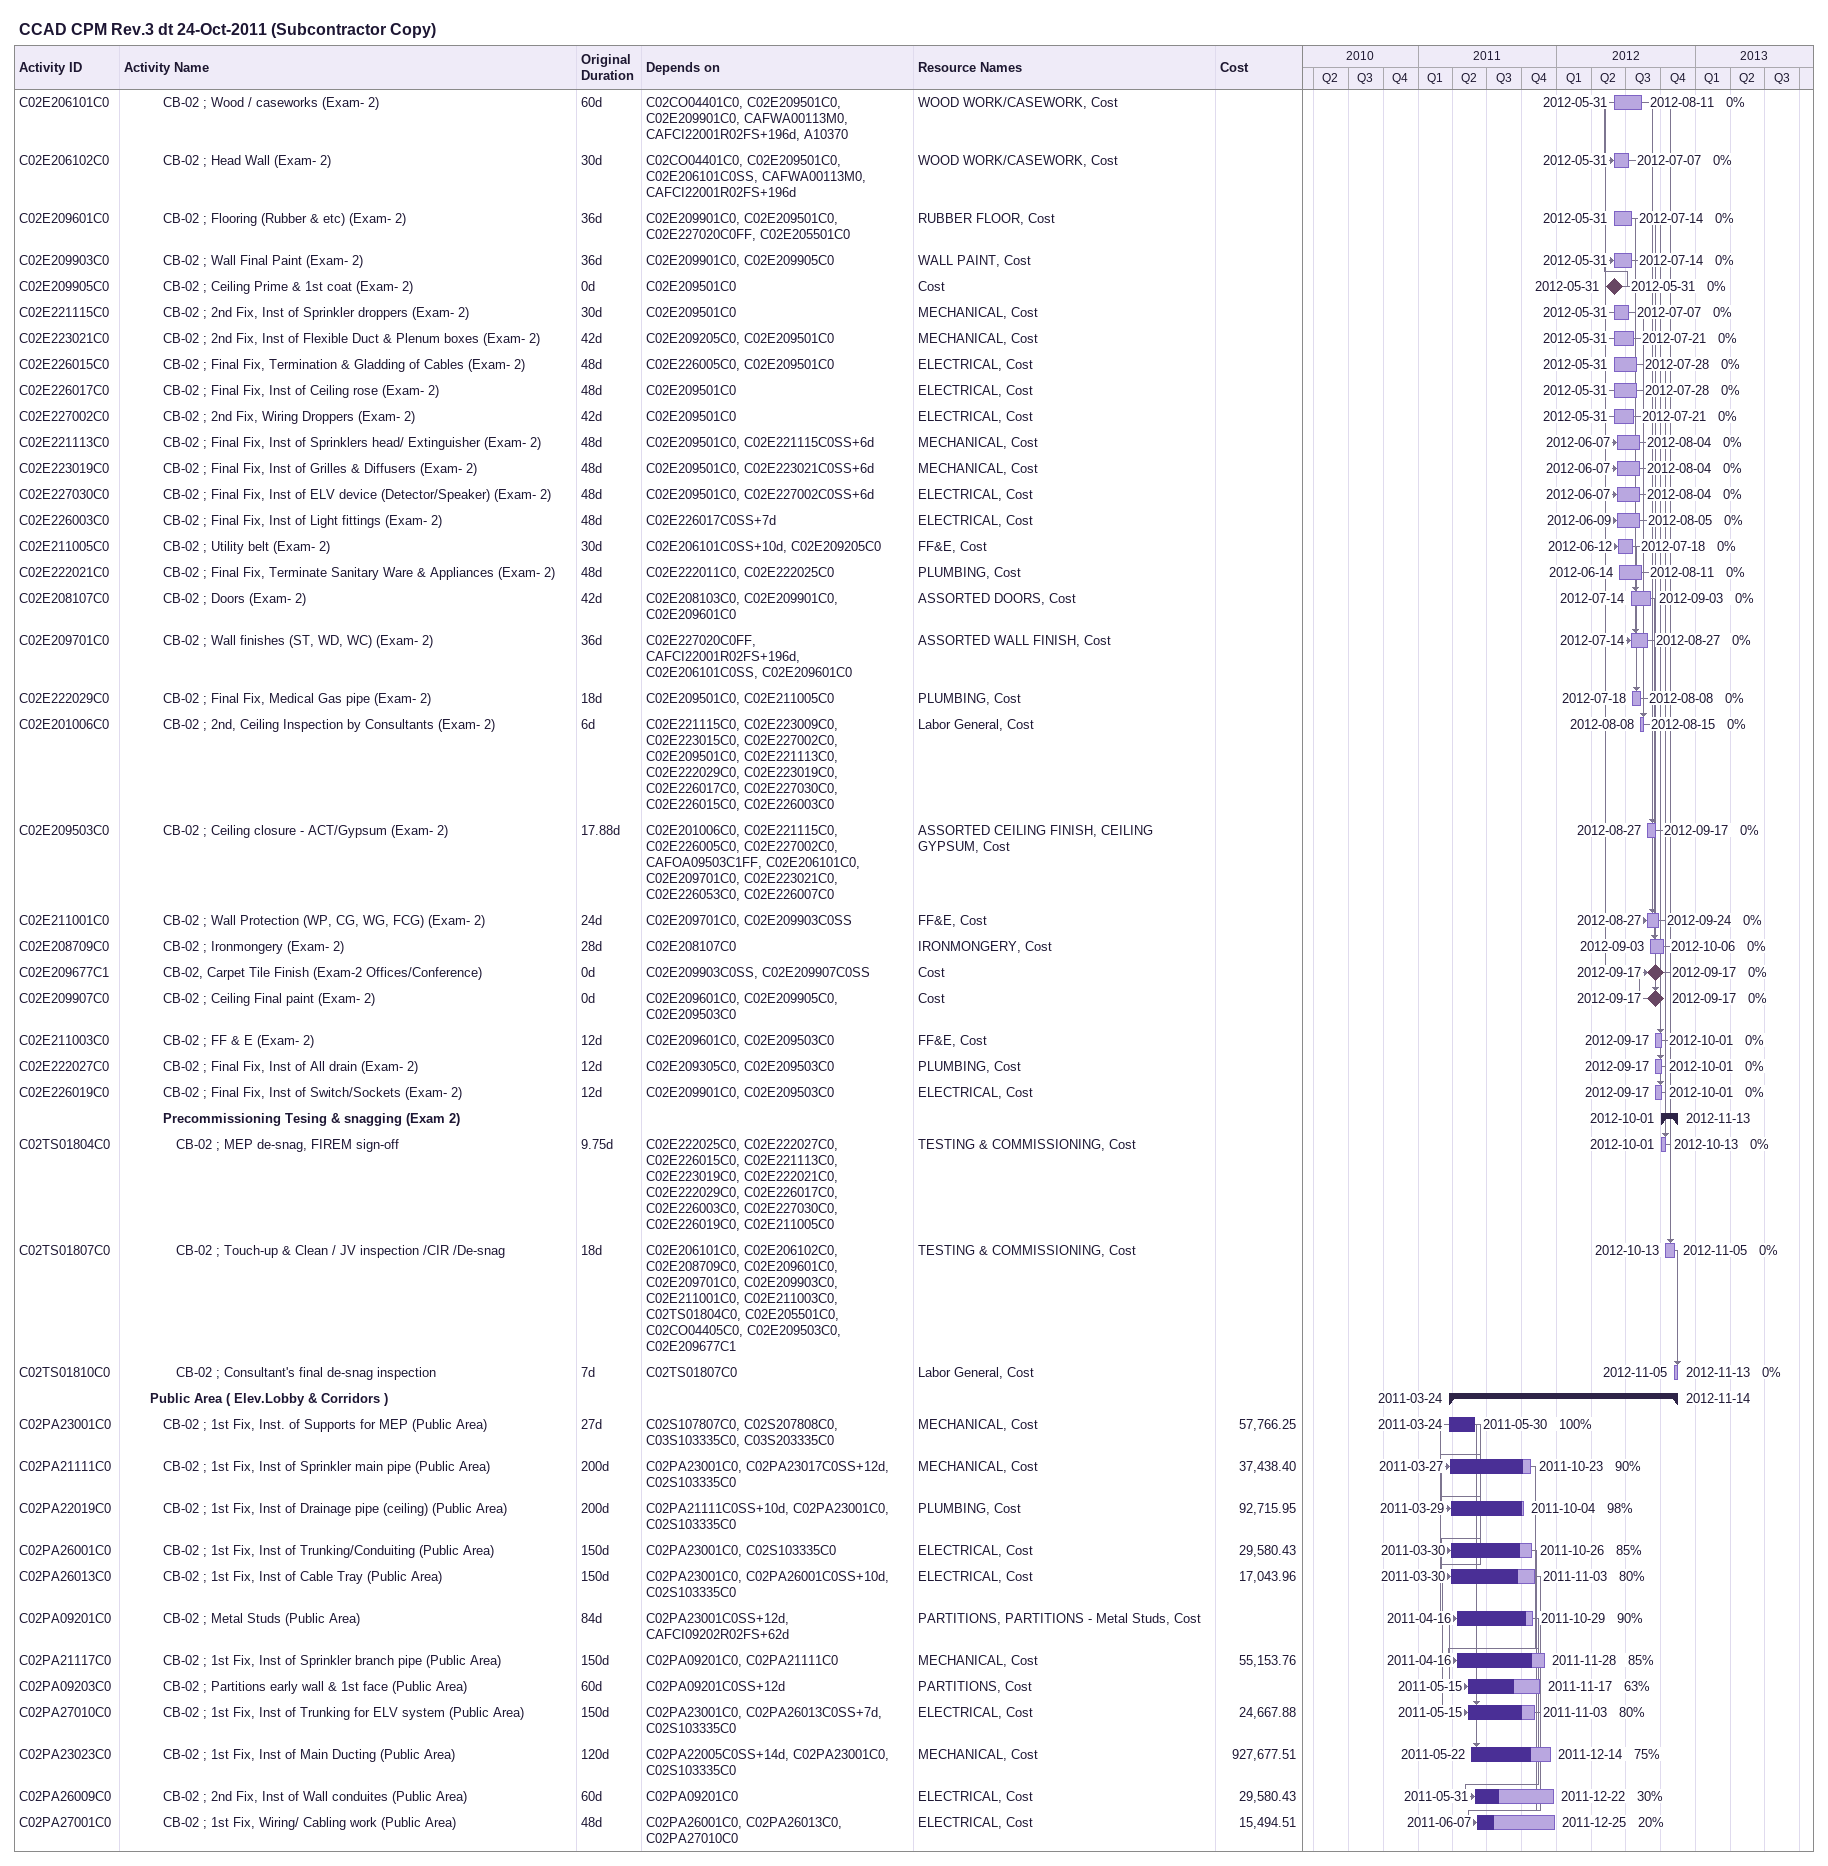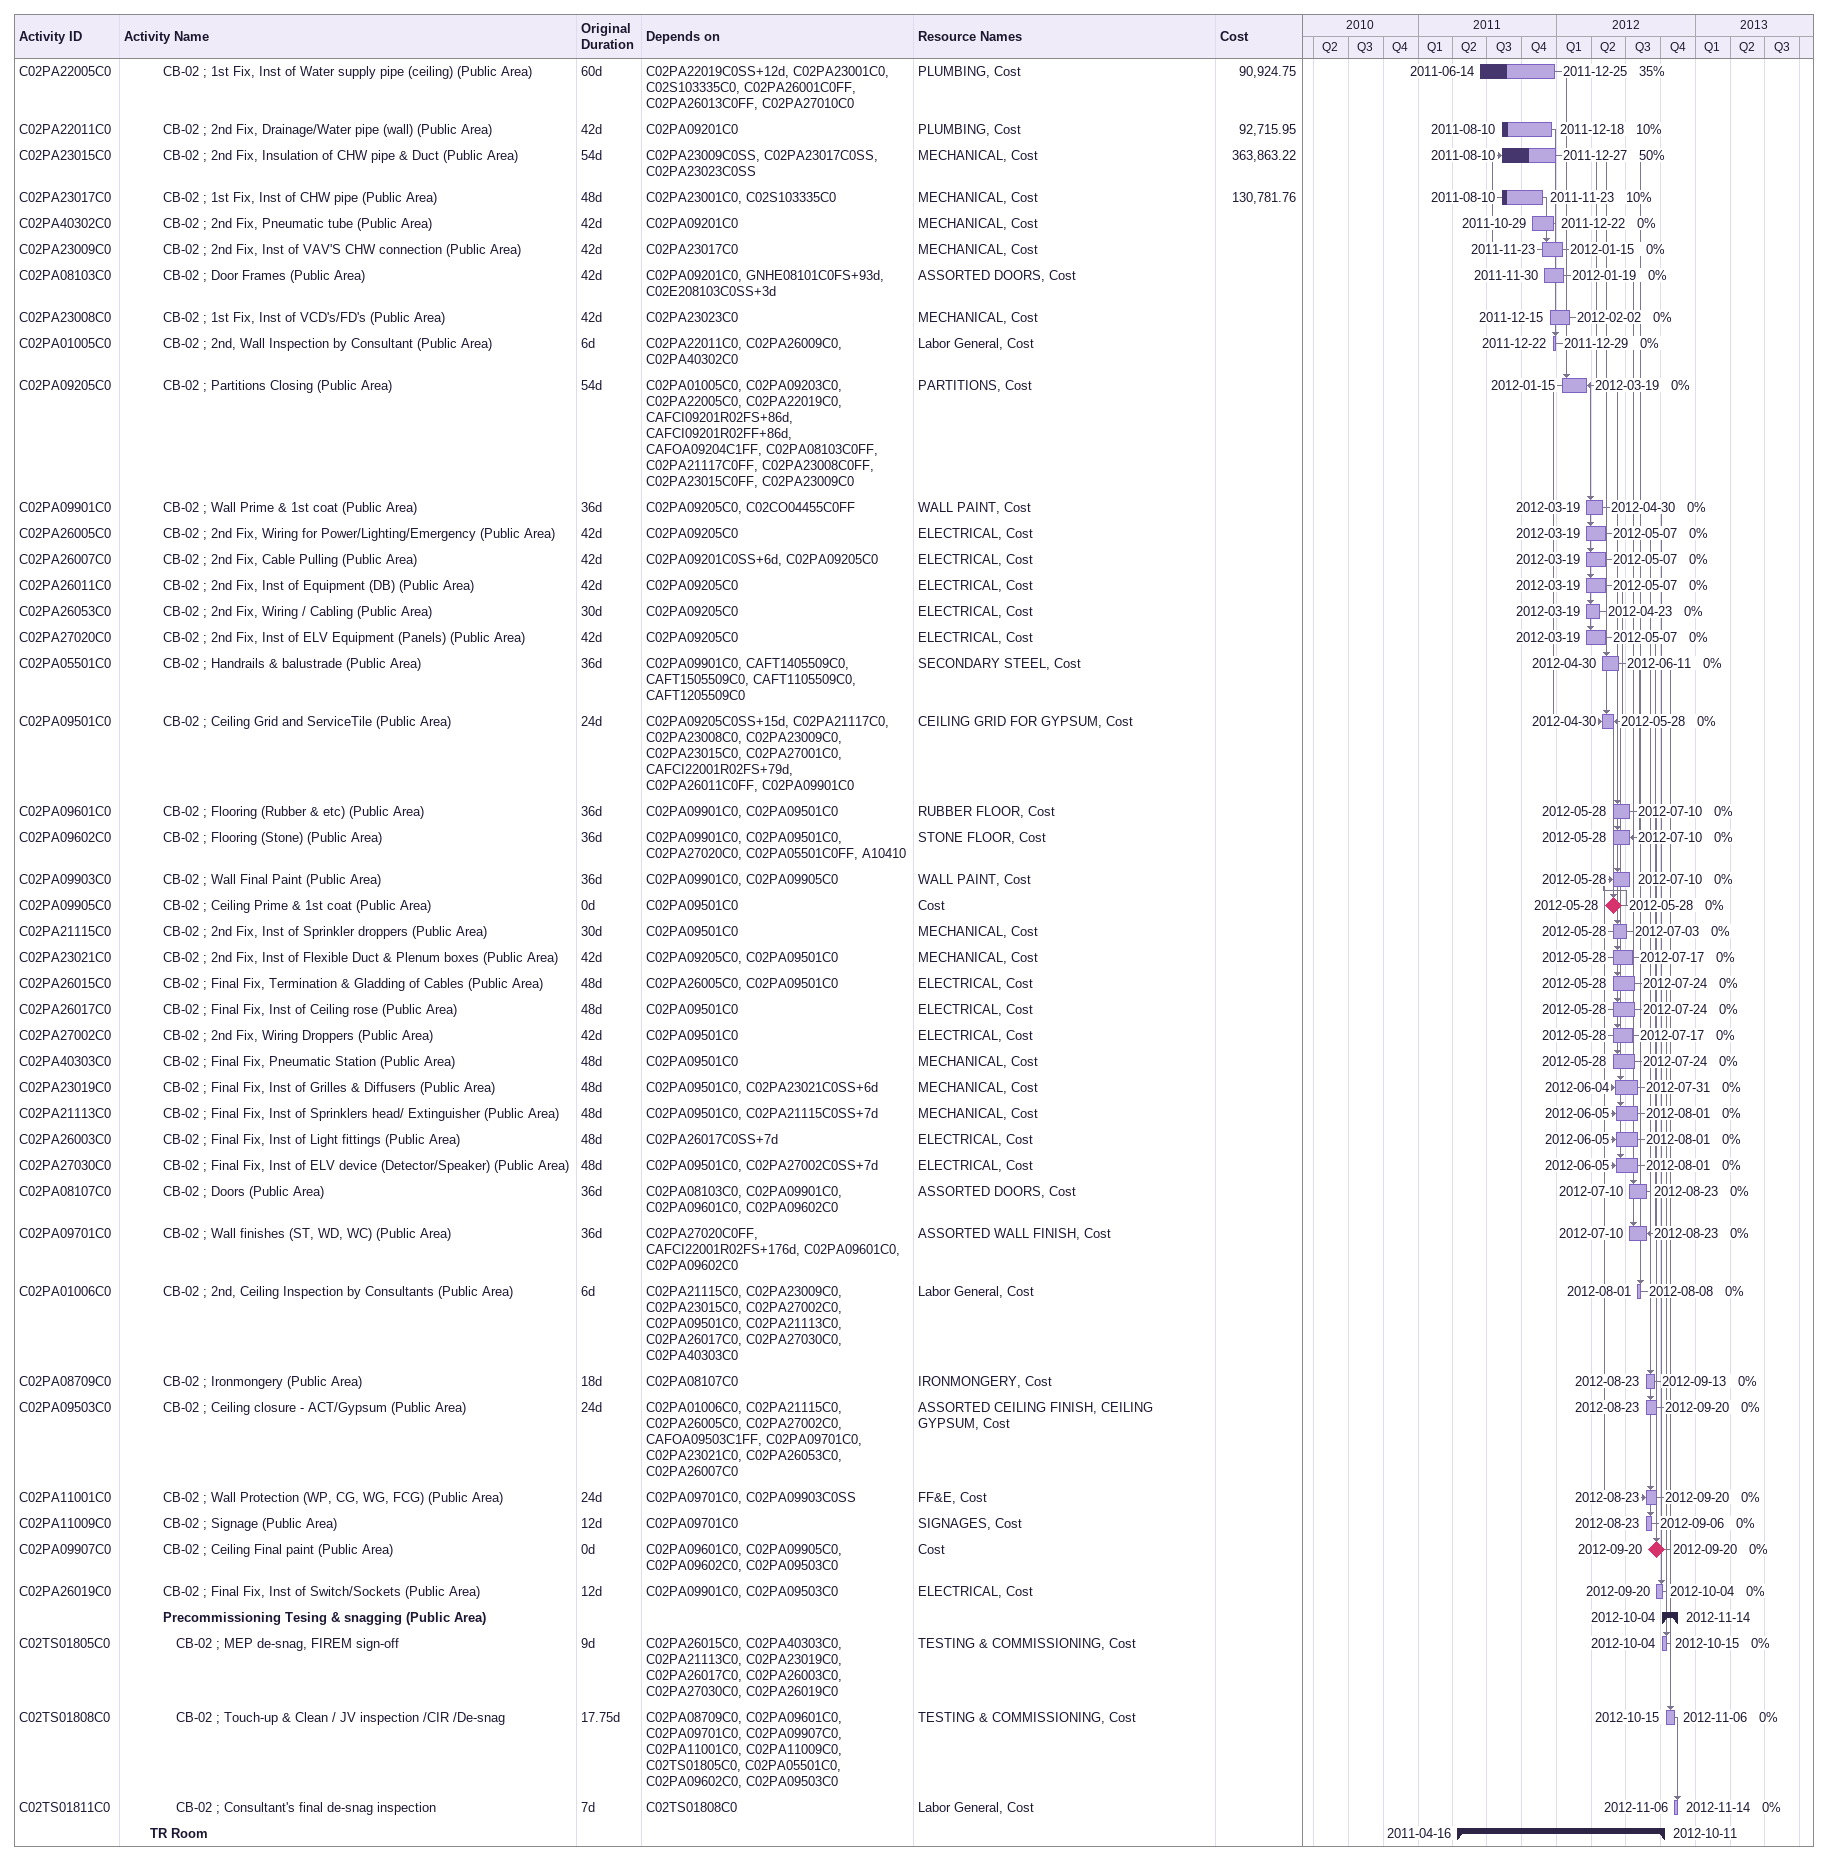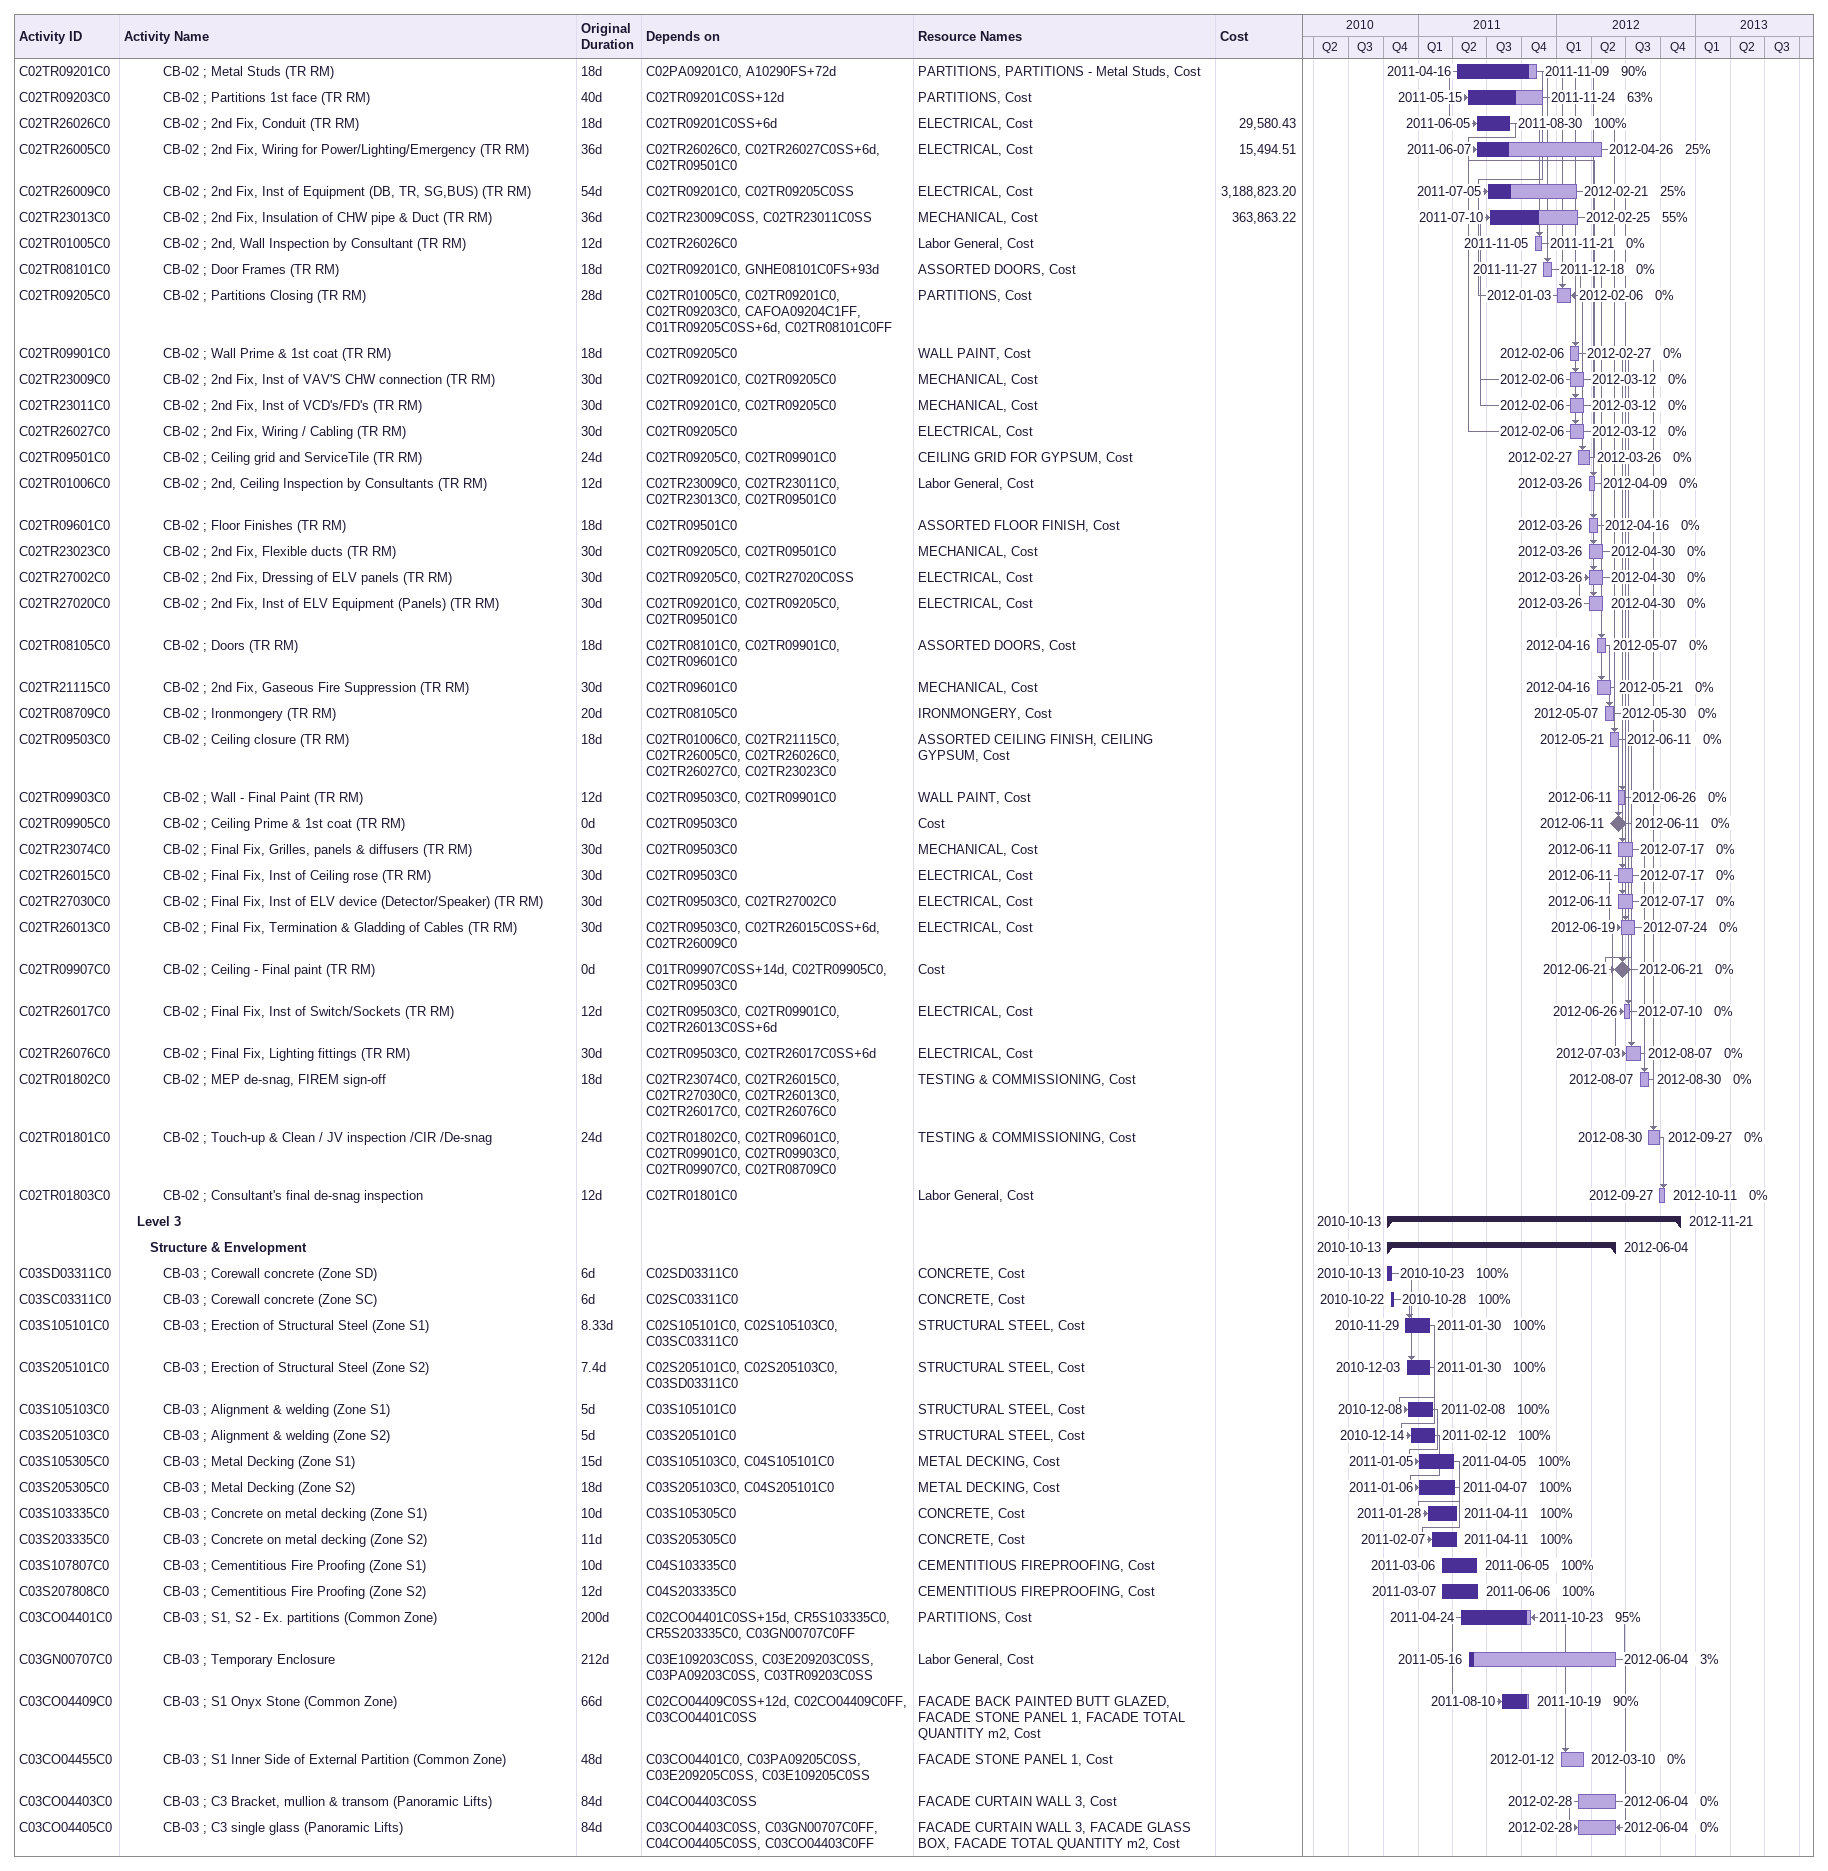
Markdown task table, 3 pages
CCAD CPM Rev.3 dt 24-Oct-2011 (Subcontractor Copy)

| ID | Level | Task | Original duration | Start | Finish | Predecessors | Resources | % complete | Cost |
|---|---|---|---|---|---|---|---|---|---|
| C02E206101C0 | 4 | CB-02 ; Wood / caseworks (Exam- 2) | 60d | 2012-05-31 | 2012-08-11 | C02CO04401C0, C02E209501C0, C02E209901C0, CAFWA00113M0, CAFCI22001R02FS+196d, A10370 | WOOD WORK/CASEWORK, Cost | 0 |  |
| C02E206102C0 | 4 | CB-02 ; Head Wall (Exam- 2) | 30d | 2012-05-31 | 2012-07-07 | C02CO04401C0, C02E209501C0, C02E206101C0SS, CAFWA00113M0, CAFCI22001R02FS+196d | WOOD WORK/CASEWORK, Cost | 0 |  |
| C02E209601C0 | 4 | CB-02 ; Flooring (Rubber & etc) (Exam- 2) | 36d | 2012-05-31 | 2012-07-14 | C02E209901C0, C02E209501C0, C02E227020C0FF, C02E205501C0 | RUBBER FLOOR, Cost | 0 |  |
| C02E209903C0 | 4 | CB-02 ; Wall Final Paint (Exam- 2) | 36d | 2012-05-31 | 2012-07-14 | C02E209901C0, C02E209905C0 | WALL PAINT, Cost | 0 |  |
| C02E209905C0 | 4 | CB-02 ; Ceiling Prime & 1st coat (Exam- 2) | 0d | 2012-05-31 | 2012-05-31 | C02E209501C0 | Cost | 0 |  |
| C02E221115C0 | 4 | CB-02 ; 2nd Fix, Inst of Sprinkler droppers (Exam- 2) | 30d | 2012-05-31 | 2012-07-07 | C02E209501C0 | MECHANICAL, Cost | 0 |  |
| C02E223021C0 | 4 | CB-02 ; 2nd Fix, Inst of Flexible Duct & Plenum boxes (Exam- 2) | 42d | 2012-05-31 | 2012-07-21 | C02E209205C0, C02E209501C0 | MECHANICAL, Cost | 0 |  |
| C02E226015C0 | 4 | CB-02 ; Final Fix, Termination & Gladding of Cables (Exam- 2) | 48d | 2012-05-31 | 2012-07-28 | C02E226005C0, C02E209501C0 | ELECTRICAL, Cost | 0 |  |
| C02E226017C0 | 4 | CB-02 ; Final Fix, Inst of Ceiling rose (Exam- 2) | 48d | 2012-05-31 | 2012-07-28 | C02E209501C0 | ELECTRICAL, Cost | 0 |  |
| C02E227002C0 | 4 | CB-02 ; 2nd Fix, Wiring Droppers (Exam- 2) | 42d | 2012-05-31 | 2012-07-21 | C02E209501C0 | ELECTRICAL, Cost | 0 |  |
| C02E221113C0 | 4 | CB-02 ; Final Fix, Inst of Sprinklers head/ Extinguisher (Exam- 2) | 48d | 2012-06-07 | 2012-08-04 | C02E209501C0, C02E221115C0SS+6d | MECHANICAL, Cost | 0 |  |
| C02E223019C0 | 4 | CB-02 ; Final Fix, Inst of Grilles & Diffusers (Exam- 2) | 48d | 2012-06-07 | 2012-08-04 | C02E209501C0, C02E223021C0SS+6d | MECHANICAL, Cost | 0 |  |
| C02E227030C0 | 4 | CB-02 ; Final Fix, Inst of ELV device (Detector/Speaker) (Exam- 2) | 48d | 2012-06-07 | 2012-08-04 | C02E209501C0, C02E227002C0SS+6d | ELECTRICAL, Cost | 0 |  |
| C02E226003C0 | 4 | CB-02 ; Final Fix, Inst of Light fittings (Exam- 2) | 48d | 2012-06-09 | 2012-08-05 | C02E226017C0SS+7d | ELECTRICAL, Cost | 0 |  |
| C02E211005C0 | 4 | CB-02 ; Utility belt (Exam- 2) | 30d | 2012-06-12 | 2012-07-18 | C02E206101C0SS+10d, C02E209205C0 | FF&E, Cost | 0 |  |
| C02E222021C0 | 4 | CB-02 ; Final Fix, Terminate Sanitary Ware & Appliances (Exam- 2) | 48d | 2012-06-14 | 2012-08-11 | C02E222011C0, C02E222025C0 | PLUMBING, Cost | 0 |  |
| C02E208107C0 | 4 | CB-02 ; Doors (Exam- 2) | 42d | 2012-07-14 | 2012-09-03 | C02E208103C0, C02E209901C0, C02E209601C0 | ASSORTED DOORS, Cost | 0 |  |
| C02E209701C0 | 4 | CB-02 ; Wall finishes (ST, WD, WC) (Exam- 2) | 36d | 2012-07-14 | 2012-08-27 | C02E227020C0FF, CAFCI22001R02FS+196d, C02E206101C0SS, C02E209601C0 | ASSORTED WALL FINISH, Cost | 0 |  |
| C02E222029C0 | 4 | CB-02 ; Final Fix, Medical Gas pipe (Exam- 2) | 18d | 2012-07-18 | 2012-08-08 | C02E209501C0, C02E211005C0 | PLUMBING, Cost | 0 |  |
| C02E201006C0 | 4 | CB-02 ; 2nd, Ceiling Inspection by Consultants (Exam- 2) | 6d | 2012-08-08 | 2012-08-15 | C02E221115C0, C02E223009C0, C02E223015C0, C02E227002C0, C02E209501C0, C02E221113C0, C02E222029C0, C02E223019C0, C02E226017C0, C02E227030C0, C02E226015C0, C02E226003C0 | Labor General, Cost | 0 |  |
| C02E209503C0 | 4 | CB-02 ; Ceiling closure - ACT/Gypsum (Exam- 2) | 17.88d | 2012-08-27 | 2012-09-17 | C02E201006C0, C02E221115C0, C02E226005C0, C02E227002C0, CAFOA09503C1FF, C02E206101C0, C02E209701C0, C02E223021C0, C02E226053C0, C02E226007C0 | ASSORTED CEILING FINISH, CEILING GYPSUM, Cost | 0 |  |
| C02E211001C0 | 4 | CB-02 ; Wall Protection (WP, CG, WG, FCG) (Exam- 2) | 24d | 2012-08-27 | 2012-09-24 | C02E209701C0, C02E209903C0SS | FF&E, Cost | 0 |  |
| C02E208709C0 | 4 | CB-02 ; Ironmongery (Exam- 2) | 28d | 2012-09-03 | 2012-10-06 | C02E208107C0 | IRONMONGERY, Cost | 0 |  |
| C02E209677C1 | 4 | CB-02, Carpet Tile Finish (Exam-2 Offices/Conference) | 0d | 2012-09-17 | 2012-09-17 | C02E209903C0SS, C02E209907C0SS | Cost | 0 |  |
| C02E209907C0 | 4 | CB-02 ; Ceiling Final paint (Exam- 2) | 0d | 2012-09-17 | 2012-09-17 | C02E209601C0, C02E209905C0, C02E209503C0 | Cost | 0 |  |
| C02E211003C0 | 4 | CB-02 ; FF & E (Exam- 2) | 12d | 2012-09-17 | 2012-10-01 | C02E209601C0, C02E209503C0 | FF&E, Cost | 0 |  |
| C02E222027C0 | 4 | CB-02 ; Final Fix, Inst of All drain (Exam- 2) | 12d | 2012-09-17 | 2012-10-01 | C02E209305C0, C02E209503C0 | PLUMBING, Cost | 0 |  |
| C02E226019C0 | 4 | CB-02 ; Final Fix, Inst of Switch/Sockets (Exam- 2) | 12d | 2012-09-17 | 2012-10-01 | C02E209901C0, C02E209503C0 | ELECTRICAL, Cost | 0 |  |
|  | 4 | **Precommissioning Tesing & snagging (Exam 2)** |  | 2012-10-01 | 2012-11-13 |  |  |  |  |
| C02TS01804C0 | 5 | CB-02 ; MEP de-snag, FIREM sign-off | 9.75d | 2012-10-01 | 2012-10-13 | C02E222025C0, C02E222027C0, C02E226015C0, C02E221113C0, C02E223019C0, C02E222021C0, C02E222029C0, C02E226017C0, C02E226003C0, C02E227030C0, C02E226019C0, C02E211005C0 | TESTING & COMMISSIONING, Cost | 0 |  |
| C02TS01807C0 | 5 | CB-02 ; Touch-up & Clean / JV inspection /CIR /De-snag | 18d | 2012-10-13 | 2012-11-05 | C02E206101C0, C02E206102C0, C02E208709C0, C02E209601C0, C02E209701C0, C02E209903C0, C02E211001C0, C02E211003C0, C02TS01804C0, C02E205501C0, C02CO04405C0, C02E209503C0, C02E209677C1 | TESTING & COMMISSIONING, Cost | 0 |  |
| C02TS01810C0 | 5 | CB-02 ; Consultant's final de-snag inspection | 7d | 2012-11-05 | 2012-11-13 | C02TS01807C0 | Labor General, Cost | 0 |  |
|  | 3 | **Public Area ( Elev.Lobby & Corridors )** |  | 2011-03-24 | 2012-11-14 |  |  |  |  |
| C02PA23001C0 | 4 | CB-02 ; 1st Fix, Inst. of Supports for MEP (Public Area) | 27d | 2011-03-24 | 2011-05-30 | C02S107807C0, C02S207808C0, C03S103335C0, C03S203335C0 | MECHANICAL, Cost | 100 | 57766.25 |
| C02PA21111C0 | 4 | CB-02 ; 1st Fix, Inst of Sprinkler main pipe (Public Area) | 200d | 2011-03-27 | 2011-10-23 | C02PA23001C0, C02PA23017C0SS+12d, C02S103335C0 | MECHANICAL, Cost | 90 | 37438.40 |
| C02PA22019C0 | 4 | CB-02 ; 1st Fix, Inst of Drainage pipe (ceiling) (Public Area) | 200d | 2011-03-29 | 2011-10-04 | C02PA21111C0SS+10d, C02PA23001C0, C02S103335C0 | PLUMBING, Cost | 98 | 92715.95 |
| C02PA26001C0 | 4 | CB-02 ; 1st Fix, Inst of Trunking/Conduiting (Public Area) | 150d | 2011-03-30 | 2011-10-26 | C02PA23001C0, C02S103335C0 | ELECTRICAL, Cost | 85 | 29580.43 |
| C02PA26013C0 | 4 | CB-02 ; 1st Fix, Inst of Cable Tray (Public Area) | 150d | 2011-03-30 | 2011-11-03 | C02PA23001C0, C02PA26001C0SS+10d, C02S103335C0 | ELECTRICAL, Cost | 80 | 17043.96 |
| C02PA09201C0 | 4 | CB-02 ; Metal Studs (Public Area) | 84d | 2011-04-16 | 2011-10-29 | C02PA23001C0SS+12d, CAFCI09202R02FS+62d | PARTITIONS, PARTITIONS - Metal Studs, Cost | 90 |  |
| C02PA21117C0 | 4 | CB-02 ; 1st Fix, Inst of Sprinkler branch pipe (Public Area) | 150d | 2011-04-16 | 2011-11-28 | C02PA09201C0, C02PA21111C0 | MECHANICAL, Cost | 85 | 55153.76 |
| C02PA09203C0 | 4 | CB-02 ; Partitions early wall & 1st face (Public Area) | 60d | 2011-05-15 | 2011-11-17 | C02PA09201C0SS+12d | PARTITIONS, Cost | 63 |  |
| C02PA27010C0 | 4 | CB-02 ; 1st Fix, Inst of Trunking for ELV system (Public Area) | 150d | 2011-05-15 | 2011-11-03 | C02PA23001C0, C02PA26013C0SS+7d, C02S103335C0 | ELECTRICAL, Cost | 80 | 24667.88 |
| C02PA23023C0 | 4 | CB-02 ; 1st Fix, Inst of Main Ducting (Public Area) | 120d | 2011-05-22 | 2011-12-14 | C02PA22005C0SS+14d, C02PA23001C0, C02S103335C0 | MECHANICAL, Cost | 75 | 927677.51 |
| C02PA26009C0 | 4 | CB-02 ; 2nd Fix, Inst of Wall conduites (Public Area) | 60d | 2011-05-31 | 2011-12-22 | C02PA09201C0 | ELECTRICAL, Cost | 30 | 29580.43 |
| C02PA27001C0 | 4 | CB-02 ; 1st Fix, Wiring/ Cabling work (Public Area) | 48d | 2011-06-07 | 2011-12-25 | C02PA26001C0, C02PA26013C0, C02PA27010C0 | ELECTRICAL, Cost | 20 | 15494.51 |
| C02PA22005C0 | 4 | CB-02 ; 1st Fix, Inst of Water supply pipe (ceiling) (Public Area) | 60d | 2011-06-14 | 2011-12-25 | C02PA22019C0SS+12d, C02PA23001C0, C02S103335C0, C02PA26001C0FF, C02PA26013C0FF, C02PA27010C0 | PLUMBING, Cost | 35 | 90924.75 |
| C02PA22011C0 | 4 | CB-02 ; 2nd Fix, Drainage/Water pipe (wall) (Public Area) | 42d | 2011-08-10 | 2011-12-18 | C02PA09201C0 | PLUMBING, Cost | 10 | 92715.95 |
| C02PA23015C0 | 4 | CB-02 ; 2nd Fix, Insulation of CHW pipe & Duct (Public Area) | 54d | 2011-08-10 | 2011-12-27 | C02PA23009C0SS, C02PA23017C0SS, C02PA23023C0SS | MECHANICAL, Cost | 50 | 363863.22 |
| C02PA23017C0 | 4 | CB-02 ; 1st Fix, Inst of CHW pipe (Public Area) | 48d | 2011-08-10 | 2011-11-23 | C02PA23001C0, C02S103335C0 | MECHANICAL, Cost | 10 | 130781.76 |
| C02PA40302C0 | 4 | CB-02 ; 2nd Fix, Pneumatic tube (Public Area) | 42d | 2011-10-29 | 2011-12-22 | C02PA09201C0 | MECHANICAL, Cost | 0 |  |
| C02PA23009C0 | 4 | CB-02 ; 2nd Fix, Inst of VAV'S CHW connection (Public Area) | 42d | 2011-11-23 | 2012-01-15 | C02PA23017C0 | MECHANICAL, Cost | 0 |  |
| C02PA08103C0 | 4 | CB-02 ; Door Frames (Public Area) | 42d | 2011-11-30 | 2012-01-19 | C02PA09201C0, GNHE08101C0FS+93d, C02E208103C0SS+3d | ASSORTED DOORS, Cost | 0 |  |
| C02PA23008C0 | 4 | CB-02 ; 1st Fix, Inst of VCD's/FD's (Public Area) | 42d | 2011-12-15 | 2012-02-02 | C02PA23023C0 | MECHANICAL, Cost | 0 |  |
| C02PA01005C0 | 4 | CB-02 ; 2nd, Wall Inspection by Consultant (Public Area) | 6d | 2011-12-22 | 2011-12-29 | C02PA22011C0, C02PA26009C0, C02PA40302C0 | Labor General, Cost | 0 |  |
| C02PA09205C0 | 4 | CB-02 ; Partitions Closing (Public Area) | 54d | 2012-01-15 | 2012-03-19 | C02PA01005C0, C02PA09203C0, C02PA22005C0, C02PA22019C0, CAFCI09201R02FS+86d, CAFCI09201R02FF+86d, CAFOA09204C1FF, C02PA08103C0FF, C02PA21117C0FF, C02PA23008C0FF, C02PA23015C0FF, C02PA23009C0 | PARTITIONS, Cost | 0 |  |
| C02PA09901C0 | 4 | CB-02 ; Wall Prime & 1st coat (Public Area) | 36d | 2012-03-19 | 2012-04-30 | C02PA09205C0, C02CO04455C0FF | WALL PAINT, Cost | 0 |  |
| C02PA26005C0 | 4 | CB-02 ; 2nd Fix, Wiring for Power/Lighting/Emergency (Public Area) | 42d | 2012-03-19 | 2012-05-07 | C02PA09205C0 | ELECTRICAL, Cost | 0 |  |
| C02PA26007C0 | 4 | CB-02 ; 2nd Fix, Cable Pulling (Public Area) | 42d | 2012-03-19 | 2012-05-07 | C02PA09201C0SS+6d, C02PA09205C0 | ELECTRICAL, Cost | 0 |  |
| C02PA26011C0 | 4 | CB-02 ; 2nd Fix, Inst of Equipment (DB) (Public Area) | 42d | 2012-03-19 | 2012-05-07 | C02PA09205C0 | ELECTRICAL, Cost | 0 |  |
| C02PA26053C0 | 4 | CB-02 ; 2nd Fix, Wiring / Cabling (Public Area) | 30d | 2012-03-19 | 2012-04-23 | C02PA09205C0 | ELECTRICAL, Cost | 0 |  |
| C02PA27020C0 | 4 | CB-02 ; 2nd Fix, Inst of ELV Equipment (Panels) (Public Area) | 42d | 2012-03-19 | 2012-05-07 | C02PA09205C0 | ELECTRICAL, Cost | 0 |  |
| C02PA05501C0 | 4 | CB-02 ; Handrails & balustrade (Public Area) | 36d | 2012-04-30 | 2012-06-11 | C02PA09901C0, CAFT1405509C0, CAFT1505509C0, CAFT1105509C0, CAFT1205509C0 | SECONDARY STEEL, Cost | 0 |  |
| C02PA09501C0 | 4 | CB-02 ; Ceiling Grid and ServiceTile (Public Area) | 24d | 2012-04-30 | 2012-05-28 | C02PA09205C0SS+15d, C02PA21117C0, C02PA23008C0, C02PA23009C0, C02PA23015C0, C02PA27001C0, CAFCI22001R02FS+79d, C02PA26011C0FF, C02PA09901C0 | CEILING GRID FOR GYPSUM, Cost | 0 |  |
| C02PA09601C0 | 4 | CB-02 ; Flooring (Rubber & etc) (Public Area) | 36d | 2012-05-28 | 2012-07-10 | C02PA09901C0, C02PA09501C0 | RUBBER FLOOR, Cost | 0 |  |
| C02PA09602C0 | 4 | CB-02 ; Flooring (Stone) (Public Area) | 36d | 2012-05-28 | 2012-07-10 | C02PA09901C0, C02PA09501C0, C02PA27020C0, C02PA05501C0FF, A10410 | STONE FLOOR, Cost | 0 |  |
| C02PA09903C0 | 4 | CB-02 ; Wall Final Paint (Public Area) | 36d | 2012-05-28 | 2012-07-10 | C02PA09901C0, C02PA09905C0 | WALL PAINT, Cost | 0 |  |
| C02PA09905C0 | 4 | CB-02 ; Ceiling Prime & 1st coat (Public Area) | 0d | 2012-05-28 | 2012-05-28 | C02PA09501C0 | Cost | 0 |  |
| C02PA21115C0 | 4 | CB-02 ; 2nd Fix, Inst of Sprinkler droppers (Public Area) | 30d | 2012-05-28 | 2012-07-03 | C02PA09501C0 | MECHANICAL, Cost | 0 |  |
| C02PA23021C0 | 4 | CB-02 ; 2nd Fix, Inst of Flexible Duct & Plenum boxes (Public Area) | 42d | 2012-05-28 | 2012-07-17 | C02PA09205C0, C02PA09501C0 | MECHANICAL, Cost | 0 |  |
| C02PA26015C0 | 4 | CB-02 ; Final Fix, Termination & Gladding of Cables (Public Area) | 48d | 2012-05-28 | 2012-07-24 | C02PA26005C0, C02PA09501C0 | ELECTRICAL, Cost | 0 |  |
| C02PA26017C0 | 4 | CB-02 ; Final Fix, Inst of Ceiling rose (Public Area) | 48d | 2012-05-28 | 2012-07-24 | C02PA09501C0 | ELECTRICAL, Cost | 0 |  |
| C02PA27002C0 | 4 | CB-02 ; 2nd Fix, Wiring Droppers (Public Area) | 42d | 2012-05-28 | 2012-07-17 | C02PA09501C0 | ELECTRICAL, Cost | 0 |  |
| C02PA40303C0 | 4 | CB-02 ; Final Fix, Pneumatic Station (Public Area) | 48d | 2012-05-28 | 2012-07-24 | C02PA09501C0 | MECHANICAL, Cost | 0 |  |
| C02PA23019C0 | 4 | CB-02 ; Final Fix, Inst of Grilles & Diffusers (Public Area) | 48d | 2012-06-04 | 2012-07-31 | C02PA09501C0, C02PA23021C0SS+6d | MECHANICAL, Cost | 0 |  |
| C02PA21113C0 | 4 | CB-02 ; Final Fix, Inst of Sprinklers head/ Extinguisher (Public Area) | 48d | 2012-06-05 | 2012-08-01 | C02PA09501C0, C02PA21115C0SS+7d | MECHANICAL, Cost | 0 |  |
| C02PA26003C0 | 4 | CB-02 ; Final Fix, Inst of Light fittings (Public Area) | 48d | 2012-06-05 | 2012-08-01 | C02PA26017C0SS+7d | ELECTRICAL, Cost | 0 |  |
| C02PA27030C0 | 4 | CB-02 ; Final Fix, Inst of ELV device (Detector/Speaker) (Public Area) | 48d | 2012-06-05 | 2012-08-01 | C02PA09501C0, C02PA27002C0SS+7d | ELECTRICAL, Cost | 0 |  |
| C02PA08107C0 | 4 | CB-02 ; Doors (Public Area) | 36d | 2012-07-10 | 2012-08-23 | C02PA08103C0, C02PA09901C0, C02PA09601C0, C02PA09602C0 | ASSORTED DOORS, Cost | 0 |  |
| C02PA09701C0 | 4 | CB-02 ; Wall finishes (ST, WD, WC) (Public Area) | 36d | 2012-07-10 | 2012-08-23 | C02PA27020C0FF, CAFCI22001R02FS+176d, C02PA09601C0, C02PA09602C0 | ASSORTED WALL FINISH, Cost | 0 |  |
| C02PA01006C0 | 4 | CB-02 ; 2nd, Ceiling Inspection by Consultants (Public Area) | 6d | 2012-08-01 | 2012-08-08 | C02PA21115C0, C02PA23009C0, C02PA23015C0, C02PA27002C0, C02PA09501C0, C02PA21113C0, C02PA26017C0, C02PA27030C0, C02PA40303C0 | Labor General, Cost | 0 |  |
| C02PA08709C0 | 4 | CB-02 ; Ironmongery (Public Area) | 18d | 2012-08-23 | 2012-09-13 | C02PA08107C0 | IRONMONGERY, Cost | 0 |  |
| C02PA09503C0 | 4 | CB-02 ; Ceiling closure - ACT/Gypsum (Public Area) | 24d | 2012-08-23 | 2012-09-20 | C02PA01006C0, C02PA21115C0, C02PA26005C0, C02PA27002C0, CAFOA09503C1FF, C02PA09701C0, C02PA23021C0, C02PA26053C0, C02PA26007C0 | ASSORTED CEILING FINISH, CEILING GYPSUM, Cost | 0 |  |
| C02PA11001C0 | 4 | CB-02 ; Wall Protection (WP, CG, WG, FCG) (Public Area) | 24d | 2012-08-23 | 2012-09-20 | C02PA09701C0, C02PA09903C0SS | FF&E, Cost | 0 |  |
| C02PA11009C0 | 4 | CB-02 ; Signage (Public Area) | 12d | 2012-08-23 | 2012-09-06 | C02PA09701C0 | SIGNAGES, Cost | 0 |  |
| C02PA09907C0 | 4 | CB-02 ; Ceiling Final paint (Public Area) | 0d | 2012-09-20 | 2012-09-20 | C02PA09601C0, C02PA09905C0, C02PA09602C0, C02PA09503C0 | Cost | 0 |  |
| C02PA26019C0 | 4 | CB-02 ; Final Fix, Inst of Switch/Sockets (Public Area) | 12d | 2012-09-20 | 2012-10-04 | C02PA09901C0, C02PA09503C0 | ELECTRICAL, Cost | 0 |  |
|  | 4 | **Precommissioning Tesing & snagging (Public Area)** |  | 2012-10-04 | 2012-11-14 |  |  |  |  |
| C02TS01805C0 | 5 | CB-02 ; MEP de-snag, FIREM sign-off | 9d | 2012-10-04 | 2012-10-15 | C02PA26015C0, C02PA40303C0, C02PA21113C0, C02PA23019C0, C02PA26017C0, C02PA26003C0, C02PA27030C0, C02PA26019C0 | TESTING & COMMISSIONING, Cost | 0 |  |
| C02TS01808C0 | 5 | CB-02 ; Touch-up & Clean / JV inspection /CIR /De-snag | 17.75d | 2012-10-15 | 2012-11-06 | C02PA08709C0, C02PA09601C0, C02PA09701C0, C02PA09907C0, C02PA11001C0, C02PA11009C0, C02TS01805C0, C02PA05501C0, C02PA09602C0, C02PA09503C0 | TESTING & COMMISSIONING, Cost | 0 |  |
| C02TS01811C0 | 5 | CB-02 ; Consultant's final de-snag inspection | 7d | 2012-11-06 | 2012-11-14 | C02TS01808C0 | Labor General, Cost | 0 |  |
|  | 3 | **TR Room** |  | 2011-04-16 | 2012-10-11 |  |  |  |  |
| C02TR09201C0 | 4 | CB-02 ; Metal Studs (TR RM) | 18d | 2011-04-16 | 2011-11-09 | C02PA09201C0, A10290FS+72d | PARTITIONS, PARTITIONS - Metal Studs, Cost | 90 |  |
| C02TR09203C0 | 4 | CB-02 ; Partitions 1st face (TR RM) | 40d | 2011-05-15 | 2011-11-24 | C02TR09201C0SS+12d | PARTITIONS, Cost | 63 |  |
| C02TR26026C0 | 4 | CB-02 ; 2nd Fix, Conduit (TR RM) | 18d | 2011-06-05 | 2011-08-30 | C02TR09201C0SS+6d | ELECTRICAL, Cost | 100 | 29580.43 |
| C02TR26005C0 | 4 | CB-02 ; 2nd Fix, Wiring for Power/Lighting/Emergency (TR RM) | 36d | 2011-06-07 | 2012-04-26 | C02TR26026C0, C02TR26027C0SS+6d, C02TR09501C0 | ELECTRICAL, Cost | 25 | 15494.51 |
| C02TR26009C0 | 4 | CB-02 ; 2nd Fix, Inst of Equipment (DB, TR, SG,BUS) (TR RM) | 54d | 2011-07-05 | 2012-02-21 | C02TR09201C0, C02TR09205C0SS | ELECTRICAL, Cost | 25 | 3188823.20 |
| C02TR23013C0 | 4 | CB-02 ; 2nd Fix, Insulation of CHW pipe & Duct (TR RM) | 36d | 2011-07-10 | 2012-02-25 | C02TR23009C0SS, C02TR23011C0SS | MECHANICAL, Cost | 55 | 363863.22 |
| C02TR01005C0 | 4 | CB-02 ; 2nd, Wall Inspection by Consultant (TR RM) | 12d | 2011-11-05 | 2011-11-21 | C02TR26026C0 | Labor General, Cost | 0 |  |
| C02TR08101C0 | 4 | CB-02 ; Door Frames (TR RM) | 18d | 2011-11-27 | 2011-12-18 | C02TR09201C0, GNHE08101C0FS+93d | ASSORTED DOORS, Cost | 0 |  |
| C02TR09205C0 | 4 | CB-02 ; Partitions Closing (TR RM) | 28d | 2012-01-03 | 2012-02-06 | C02TR01005C0, C02TR09201C0, C02TR09203C0, CAFOA09204C1FF, C01TR09205C0SS+6d, C02TR08101C0FF | PARTITIONS, Cost | 0 |  |
| C02TR09901C0 | 4 | CB-02 ; Wall Prime & 1st coat (TR RM) | 18d | 2012-02-06 | 2012-02-27 | C02TR09205C0 | WALL PAINT, Cost | 0 |  |
| C02TR23009C0 | 4 | CB-02 ; 2nd Fix, Inst of VAV'S CHW connection (TR RM) | 30d | 2012-02-06 | 2012-03-12 | C02TR09201C0, C02TR09205C0 | MECHANICAL, Cost | 0 |  |
| C02TR23011C0 | 4 | CB-02 ; 2nd Fix, Inst of VCD's/FD's (TR RM) | 30d | 2012-02-06 | 2012-03-12 | C02TR09201C0, C02TR09205C0 | MECHANICAL, Cost | 0 |  |
| C02TR26027C0 | 4 | CB-02 ; 2nd Fix, Wiring / Cabling (TR RM) | 30d | 2012-02-06 | 2012-03-12 | C02TR09205C0 | ELECTRICAL, Cost | 0 |  |
| C02TR09501C0 | 4 | CB-02 ; Ceiling grid and ServiceTile (TR RM) | 24d | 2012-02-27 | 2012-03-26 | C02TR09205C0, C02TR09901C0 | CEILING GRID FOR GYPSUM, Cost | 0 |  |
| C02TR01006C0 | 4 | CB-02 ; 2nd, Ceiling Inspection by Consultants (TR RM) | 12d | 2012-03-26 | 2012-04-09 | C02TR23009C0, C02TR23011C0, C02TR23013C0, C02TR09501C0 | Labor General, Cost | 0 |  |
| C02TR09601C0 | 4 | CB-02 ; Floor Finishes (TR RM) | 18d | 2012-03-26 | 2012-04-16 | C02TR09501C0 | ASSORTED FLOOR FINISH, Cost | 0 |  |
| C02TR23023C0 | 4 | CB-02 ; 2nd Fix, Flexible ducts (TR RM) | 30d | 2012-03-26 | 2012-04-30 | C02TR09205C0, C02TR09501C0 | MECHANICAL, Cost | 0 |  |
| C02TR27002C0 | 4 | CB-02 ; 2nd Fix, Dressing of ELV panels (TR RM) | 30d | 2012-03-26 | 2012-04-30 | C02TR09205C0, C02TR27020C0SS | ELECTRICAL, Cost | 0 |  |
| C02TR27020C0 | 4 | CB-02 ; 2nd Fix, Inst of ELV Equipment (Panels) (TR RM) | 30d | 2012-03-26 | 2012-04-30 | C02TR09201C0, C02TR09205C0, C02TR09501C0 | ELECTRICAL, Cost | 0 |  |
| C02TR08105C0 | 4 | CB-02 ; Doors (TR RM) | 18d | 2012-04-16 | 2012-05-07 | C02TR08101C0, C02TR09901C0, C02TR09601C0 | ASSORTED DOORS, Cost | 0 |  |
| C02TR21115C0 | 4 | CB-02 ; 2nd Fix, Gaseous Fire Suppression (TR RM) | 30d | 2012-04-16 | 2012-05-21 | C02TR09601C0 | MECHANICAL, Cost | 0 |  |
| C02TR08709C0 | 4 | CB-02 ; Ironmongery (TR RM) | 20d | 2012-05-07 | 2012-05-30 | C02TR08105C0 | IRONMONGERY, Cost | 0 |  |
| C02TR09503C0 | 4 | CB-02 ; Ceiling closure (TR RM) | 18d | 2012-05-21 | 2012-06-11 | C02TR01006C0, C02TR21115C0, C02TR26005C0, C02TR26026C0, C02TR26027C0, C02TR23023C0 | ASSORTED CEILING FINISH, CEILING GYPSUM, Cost | 0 |  |
| C02TR09903C0 | 4 | CB-02 ; Wall - Final Paint (TR RM) | 12d | 2012-06-11 | 2012-06-26 | C02TR09503C0, C02TR09901C0 | WALL PAINT, Cost | 0 |  |
| C02TR09905C0 | 4 | CB-02 ; Ceiling Prime & 1st coat (TR RM) | 0d | 2012-06-11 | 2012-06-11 | C02TR09503C0 | Cost | 0 |  |
| C02TR23074C0 | 4 | CB-02 ; Final Fix, Grilles, panels & diffusers (TR RM) | 30d | 2012-06-11 | 2012-07-17 | C02TR09503C0 | MECHANICAL, Cost | 0 |  |
| C02TR26015C0 | 4 | CB-02 ; Final Fix, Inst of Ceiling rose (TR RM) | 30d | 2012-06-11 | 2012-07-17 | C02TR09503C0 | ELECTRICAL, Cost | 0 |  |
| C02TR27030C0 | 4 | CB-02 ; Final Fix, Inst of ELV device (Detector/Speaker) (TR RM) | 30d | 2012-06-11 | 2012-07-17 | C02TR09503C0, C02TR27002C0 | ELECTRICAL, Cost | 0 |  |
| C02TR26013C0 | 4 | CB-02 ; Final Fix, Termination & Gladding of Cables (TR RM) | 30d | 2012-06-19 | 2012-07-24 | C02TR09503C0, C02TR26015C0SS+6d, C02TR26009C0 | ELECTRICAL, Cost | 0 |  |
| C02TR09907C0 | 4 | CB-02 ; Ceiling - Final paint (TR RM) | 0d | 2012-06-21 | 2012-06-21 | C01TR09907C0SS+14d, C02TR09905C0, C02TR09503C0 | Cost | 0 |  |
| C02TR26017C0 | 4 | CB-02 ; Final Fix, Inst of Switch/Sockets (TR RM) | 12d | 2012-06-26 | 2012-07-10 | C02TR09503C0, C02TR09901C0, C02TR26013C0SS+6d | ELECTRICAL, Cost | 0 |  |
| C02TR26076C0 | 4 | CB-02 ; Final Fix, Lighting fittings (TR RM) | 30d | 2012-07-03 | 2012-08-07 | C02TR09503C0, C02TR26017C0SS+6d | ELECTRICAL, Cost | 0 |  |
| C02TR01802C0 | 4 | CB-02 ; MEP de-snag, FIREM sign-off | 18d | 2012-08-07 | 2012-08-30 | C02TR23074C0, C02TR26015C0, C02TR27030C0, C02TR26013C0, C02TR26017C0, C02TR26076C0 | TESTING & COMMISSIONING, Cost | 0 |  |
| C02TR01801C0 | 4 | CB-02 ; Touch-up & Clean / JV inspection /CIR /De-snag | 24d | 2012-08-30 | 2012-09-27 | C02TR01802C0, C02TR09601C0, C02TR09901C0, C02TR09903C0, C02TR09907C0, C02TR08709C0 | TESTING & COMMISSIONING, Cost | 0 |  |
| C02TR01803C0 | 4 | CB-02 ; Consultant's final de-snag inspection | 12d | 2012-09-27 | 2012-10-11 | C02TR01801C0 | Labor General, Cost | 0 |  |
|  | 2 | **Level 3** |  | 2010-10-13 | 2012-11-21 |  |  |  |  |
|  | 3 | **Structure & Envelopment** |  | 2010-10-13 | 2012-06-04 |  |  |  |  |
| C03SD03311C0 | 4 | CB-03 ; Corewall concrete (Zone SD) | 6d | 2010-10-13 | 2010-10-23 | C02SD03311C0 | CONCRETE, Cost | 100 |  |
| C03SC03311C0 | 4 | CB-03 ; Corewall concrete (Zone SC) | 6d | 2010-10-22 | 2010-10-28 | C02SC03311C0 | CONCRETE, Cost | 100 |  |
| C03S105101C0 | 4 | CB-03 ; Erection of Structural Steel (Zone S1) | 8.33d | 2010-11-29 | 2011-01-30 | C02S105101C0, C02S105103C0, C03SC03311C0 | STRUCTURAL STEEL, Cost | 100 |  |
| C03S205101C0 | 4 | CB-03 ; Erection of Structural Steel (Zone S2) | 7.4d | 2010-12-03 | 2011-01-30 | C02S205101C0, C02S205103C0, C03SD03311C0 | STRUCTURAL STEEL, Cost | 100 |  |
| C03S105103C0 | 4 | CB-03 ; Alignment & welding (Zone S1) | 5d | 2010-12-08 | 2011-02-08 | C03S105101C0 | STRUCTURAL STEEL, Cost | 100 |  |
| C03S205103C0 | 4 | CB-03 ; Alignment & welding (Zone S2) | 5d | 2010-12-14 | 2011-02-12 | C03S205101C0 | STRUCTURAL STEEL, Cost | 100 |  |
| C03S105305C0 | 4 | CB-03 ; Metal Decking (Zone S1) | 15d | 2011-01-05 | 2011-04-05 | C03S105103C0, C04S105101C0 | METAL DECKING, Cost | 100 |  |
| C03S205305C0 | 4 | CB-03 ; Metal Decking (Zone S2) | 18d | 2011-01-06 | 2011-04-07 | C03S205103C0, C04S205101C0 | METAL DECKING, Cost | 100 |  |
| C03S103335C0 | 4 | CB-03 ; Concrete on metal decking (Zone S1) | 10d | 2011-01-28 | 2011-04-11 | C03S105305C0 | CONCRETE, Cost | 100 |  |
| C03S203335C0 | 4 | CB-03 ; Concrete on metal decking (Zone S2) | 11d | 2011-02-07 | 2011-04-11 | C03S205305C0 | CONCRETE, Cost | 100 |  |
| C03S107807C0 | 4 | CB-03 ; Cementitious Fire Proofing (Zone S1) | 10d | 2011-03-06 | 2011-06-05 | C04S103335C0 | CEMENTITIOUS FIREPROOFING, Cost | 100 |  |
| C03S207808C0 | 4 | CB-03 ; Cementitious Fire Proofing (Zone S2) | 12d | 2011-03-07 | 2011-06-06 | C04S203335C0 | CEMENTITIOUS FIREPROOFING, Cost | 100 |  |
| C03CO04401C0 | 4 | CB-03 ; S1, S2 - Ex. partitions (Common Zone) | 200d | 2011-04-24 | 2011-10-23 | C02CO04401C0SS+15d, CR5S103335C0, CR5S203335C0, C03GN00707C0FF | PARTITIONS, Cost | 95 |  |
| C03GN00707C0 | 4 | CB-03 ; Temporary Enclosure | 212d | 2011-05-16 | 2012-06-04 | C03E109203C0SS, C03E209203C0SS, C03PA09203C0SS, C03TR09203C0SS | Labor General, Cost | 3 |  |
| C03CO04409C0 | 4 | CB-03 ; S1 Onyx Stone (Common Zone) | 66d | 2011-08-10 | 2011-10-19 | C02CO04409C0SS+12d, C02CO04409C0FF, C03CO04401C0SS | FACADE BACK PAINTED BUTT GLAZED, FACADE STONE PANEL 1, FACADE TOTAL QUANTITY m2, Cost | 90 |  |
| C03CO04455C0 | 4 | CB-03 ; S1 Inner Side of External Partition (Common Zone) | 48d | 2012-01-12 | 2012-03-10 | C03CO04401C0, C03PA09205C0SS, C03E209205C0SS, C03E109205C0SS | FACADE STONE PANEL 1, Cost | 0 |  |
| C03CO04403C0 | 4 | CB-03 ; C3 Bracket, mullion & transom (Panoramic Lifts) | 84d | 2012-02-28 | 2012-06-04 | C04CO04403C0SS | FACADE CURTAIN WALL 3, Cost | 0 |  |
| C03CO04405C0 | 4 | CB-03 ; C3 single glass (Panoramic Lifts) | 84d | 2012-02-28 | 2012-06-04 | C03CO04403C0SS, C03GN00707C0FF, C04CO04405C0SS, C03CO04403C0FF | FACADE CURTAIN WALL 3, FACADE GLASS BOX, FACADE TOTAL QUANTITY m2, Cost | 0 |  |
